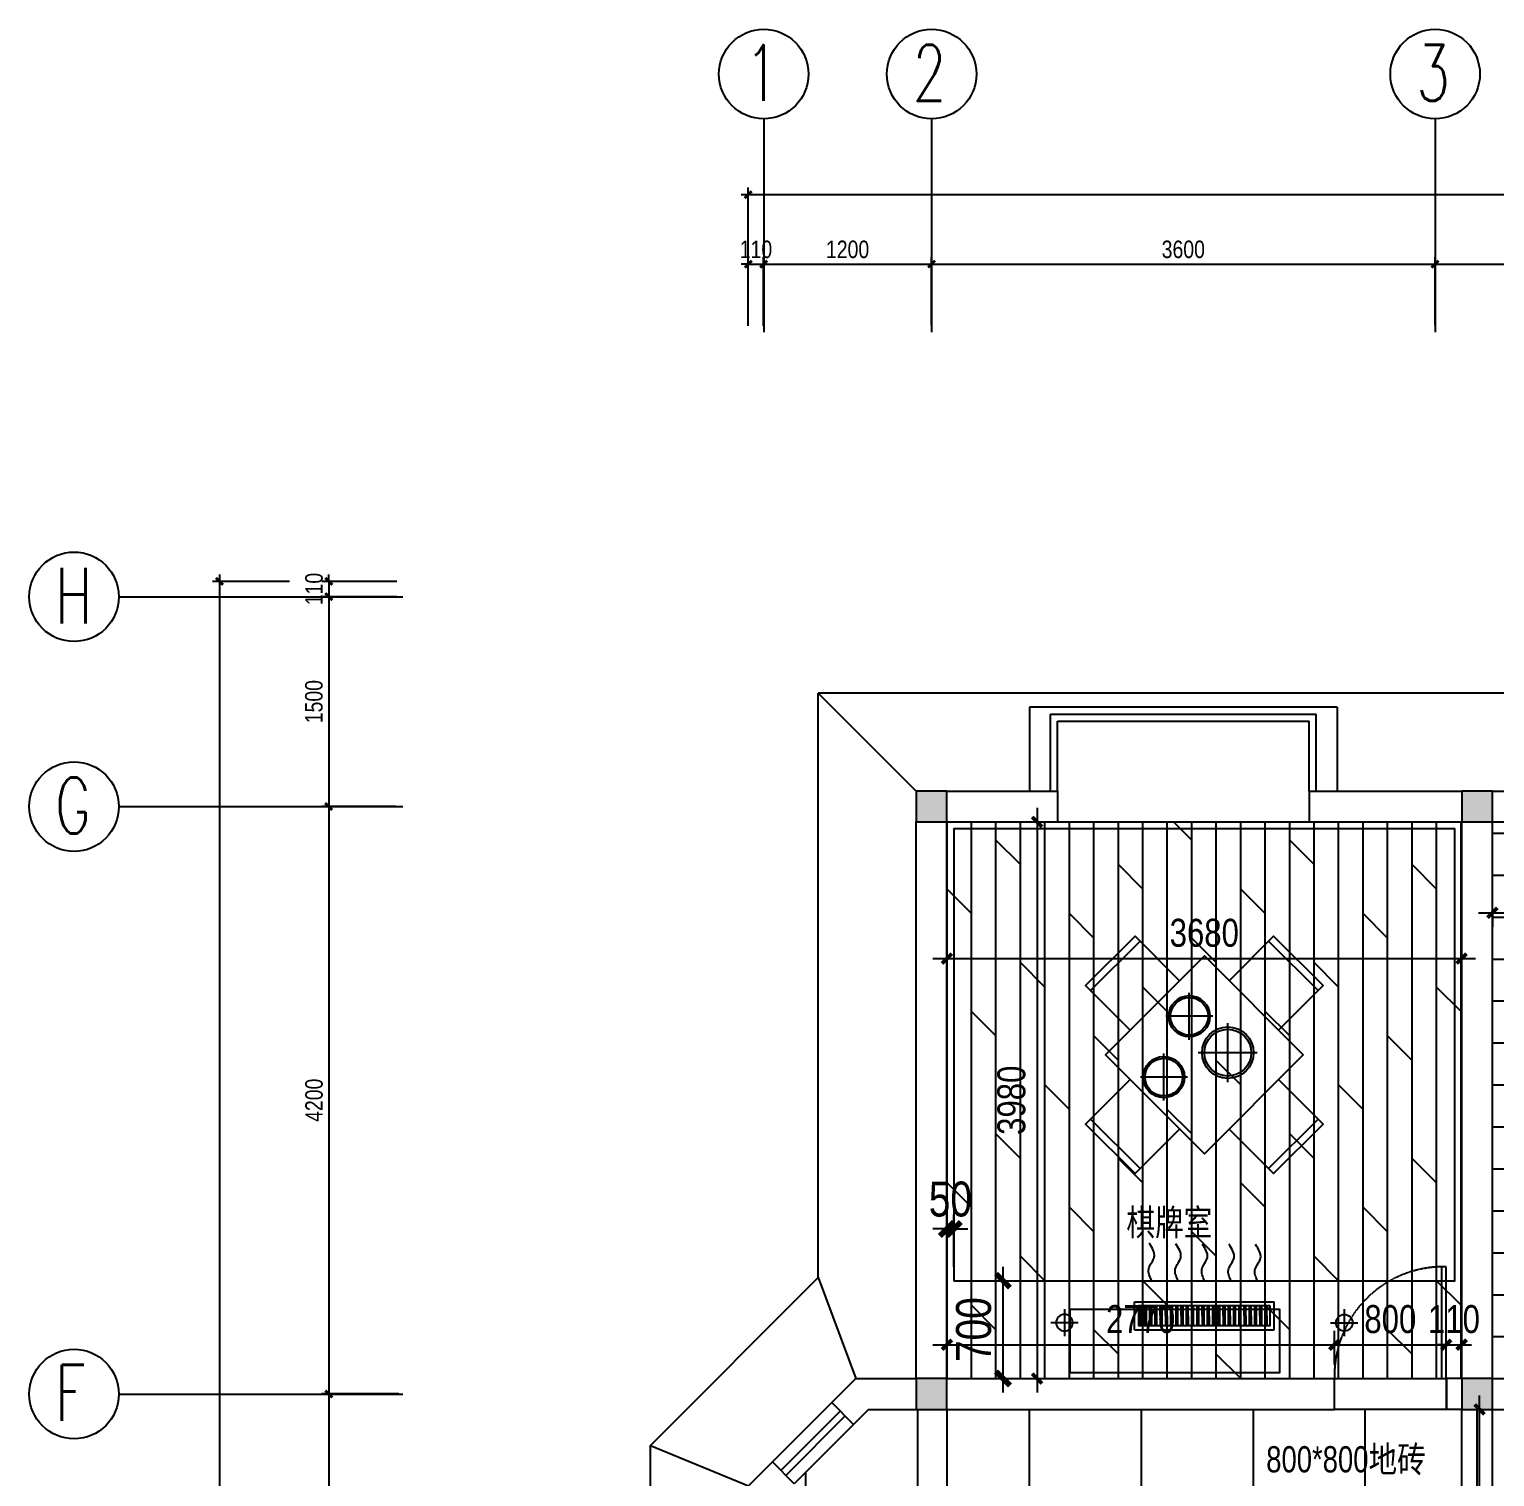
# Model space of a CAD drawing. Extents: x 160245 to 405305, y -111140 to 232735.
# Drawn here: x 160245 to 170721, y 221858 to 232206 of the extents above; entities that cross this region are included whole.
import ezdxf

# ---------------------------------------------------------------- set-up
doc = ezdxf.new("R2010")
doc.units = 0
doc.header["$LTSCALE"] = 10
doc.header["$MEASUREMENT"] = 0
doc.linetypes.add('DASH', pattern=[0.35, 0.25, -0.1])
doc.layers.get('Defpoints').update_dxf_attribs({"color": 229})
for name, color, linetype in [('C-ceiling 天花', 153, 'Continuous'), ('C-L-T 灯具尺寸', 9, 'Continuous'), ('C-Light 灯具', 107, 'Continuous'), ('Door 门', 107, 'Continuous'), ('P-Furniture 家具', 153, 'Continuous'), ('P-New Wall Size 隔墙尺寸', 8, 'Continuous'), ('P-O wall 原始墙体', 245, 'Continuous'), ('P-o 原建筑尺寸', 8, 'Continuous'), ('P-Stair 楼梯（原建筑设备）', 159, 'Continuous'), ('P-Text  平面文字', 9, 'Continuous'), ('P-window 窗', 107, 'Continuous'), ('地面布置图', 250, 'Continuous')]:
    doc.layers.add(name, color=color, linetype=linetype)
doc.styles.add('1', font='simplex.shx', dxfattribs={"width": 0.8, "height": 3})
doc.styles.add('PDC DIM', font='PMingLiU-ExtB.ttf', dxfattribs={"width": 0.85})
doc.dimstyles.new('PDC-A2', dxfattribs={"dimscale": 0, "dimtxt": 2.5, "dimasz": 1, "dimexe": 1, "dimexo": 1, "dimgap": 0.7, "dimtad": 1, "dimdec": 0, "dimtxsty": 'PDC DIM', "dimblk": 'ARCHTICK', "dimcen": 1, "dimdle": 1, "dimclrd": 8, "dimclre": 8, "dimclrt": 9, "dimadec": 0, "dimazin": 0, "dimtfac": 1, "dimtdec": 0, "dimtix": 1, "dimtmove": 2, "dimatfit": 3, "dimldrblk": 'PDC A2 T R', "dimfxl": 10, "dimfxlon": 1, "dimarcsym": 0})

# ---------------------------------------------------------------- blocks, each defined once
blk = doc.blocks.new('_ArchTick')
at = {"color": 0, "linetype": 'ByBlock', "const_width": 0.4}
blk.add_lwpolyline([(-0.5, -0.5), (0.5, 0.5)], dxfattribs=at)
blk = doc.blocks.new('*D1391')
at = {"layer": 'Defpoints', "color": 0}
for p in [(162923, 228259), (162386, 228149), (162923, 228149)]:
    blk.add_point(p, dxfattribs=at)
at = {"layer": 'P-o 原建筑尺寸', "color": 8, "lineweight": -2}
for p, q in [((162386, 228259), (162386, 228309)), ((162873, 228259), (162336, 228259)), ((162386, 228259), (162386, 228149)), ((162873, 228149), (162336, 228149)), ((162386, 228149), (162386, 228099))]:
    blk.add_line(p, q, dxfattribs=at)
at = {"layer": 'P-o 原建筑尺寸', "color": 8, "lineweight": -2, "xscale": 50, "yscale": 50, "zscale": 50}
for p, rotation in [((162386, 228259), 270), ((162386, 228149), 90)]:
    blk.add_blockref('_ArchTick', p, dxfattribs=dict(at, rotation=rotation))
at = {"layer": 'P-o 原建筑尺寸', "color": 9, "insert": (162281, 228204), "char_height": 125, "attachment_point": 5, "rotation": 90, "style": 'PDC DIM'}
blk.add_mtext('110', dxfattribs=at)
blk = doc.blocks.new('PDC A2 T R')
at = {"color": 0, "linetype": 'ByBlock'}
blk.add_line((0, 0), (-2, 0), dxfattribs=at)
for points in [[(-2.15, 0.89), (-1.49, 1.35), (-0.6, 0), (0, 0)], [(-2.15, -0.89), (-1.49, -1.35), (-0.6, 0), (0, 0)]]:
    blk.add_solid(points, dxfattribs=at)
blk = doc.blocks.new('*D1392')
at = {"layer": 'Defpoints', "color": 0}
for p in [(162923, 228149), (162386, 226649), (162916, 226649)]:
    blk.add_point(p, dxfattribs=at)
at = {"layer": 'P-o 原建筑尺寸', "color": 8, "lineweight": -2}
for p, q in [((162386, 228199), (162386, 226599)), ((162873, 228149), (162336, 228149)), ((162866, 226649), (162336, 226649))]:
    blk.add_line(p, q, dxfattribs=at)
at = {"layer": 'P-o 原建筑尺寸', "color": 8, "lineweight": -2, "xscale": 50, "yscale": 50, "zscale": 50}
for p, rotation in [((162386, 228149), 90), ((162386, 226649), 270)]:
    blk.add_blockref('_ArchTick', p, dxfattribs=dict(at, rotation=rotation))
at = {"layer": 'P-o 原建筑尺寸', "color": 9, "insert": (162280, 227399), "char_height": 125, "attachment_point": 5, "rotation": 90, "style": 'PDC DIM'}
blk.add_mtext('1500', dxfattribs=at)
blk = doc.blocks.new('*D1393')
at = {"layer": 'Defpoints', "color": 0}
for p in [(162916, 226649), (162386, 222449), (163066, 222449)]:
    blk.add_point(p, dxfattribs=at)
at = {"layer": 'P-o 原建筑尺寸', "color": 8, "lineweight": -2}
for p, q in [((162866, 226649), (162336, 226649)), ((162386, 226699), (162386, 222399)), ((162886, 222449), (162336, 222449))]:
    blk.add_line(p, q, dxfattribs=at)
at = {"layer": 'P-o 原建筑尺寸', "color": 8, "lineweight": -2, "xscale": 50, "yscale": 50, "zscale": 50}
for p, rotation in [((162386, 226649), 90), ((162386, 222449), 270)]:
    blk.add_blockref('_ArchTick', p, dxfattribs=dict(at, rotation=rotation))
at = {"layer": 'P-o 原建筑尺寸', "color": 9, "insert": (162281, 224549), "char_height": 125, "attachment_point": 5, "rotation": 90, "style": 'PDC DIM'}
blk.add_mtext('4200', dxfattribs=at)
blk = doc.blocks.new('*D1394')
at = {"layer": 'Defpoints', "color": 0}
for p in [(163066, 222449), (162386, 220049), (163066, 220049)]:
    blk.add_point(p, dxfattribs=at)
at = {"layer": 'P-o 原建筑尺寸', "color": 8, "lineweight": -2}
for p, q in [((162886, 222449), (162336, 222449)), ((162386, 222499), (162386, 219999)), ((162886, 220049), (162336, 220049))]:
    blk.add_line(p, q, dxfattribs=at)
at = {"layer": 'P-o 原建筑尺寸', "color": 8, "lineweight": -2, "xscale": 50, "yscale": 50, "zscale": 50}
for p, rotation in [((162386, 222449), 90), ((162386, 220049), 270)]:
    blk.add_blockref('_ArchTick', p, dxfattribs=dict(at, rotation=rotation))
at = {"layer": 'P-o 原建筑尺寸', "color": 9, "insert": (162281, 221249), "char_height": 125, "attachment_point": 5, "rotation": 90, "style": 'PDC DIM'}
blk.add_mtext('2400', dxfattribs=at)
blk = doc.blocks.new('*D1399')
at = {"layer": 'Defpoints', "color": 0}
for p in [(162482, 228259), (161605, 210249), (162482, 210249)]:
    blk.add_point(p, dxfattribs=at)
at = {"layer": 'P-o 原建筑尺寸', "color": 8, "lineweight": -2}
for p, q in [((161605, 228309), (161605, 210199)), ((162105, 228259), (161555, 228259)), ((162105, 210249), (161555, 210249))]:
    blk.add_line(p, q, dxfattribs=at)
at = {"layer": 'P-o 原建筑尺寸', "color": 8, "lineweight": -2, "xscale": 50, "yscale": 50, "zscale": 50}
for p, rotation in [((161605, 228259), 90), ((161605, 210249), 270)]:
    blk.add_blockref('_ArchTick', p, dxfattribs=dict(at, rotation=rotation))
at = {"layer": 'P-o 原建筑尺寸', "color": 9, "insert": (161500, 219254), "char_height": 125, "attachment_point": 5, "rotation": 90, "style": 'PDC DIM'}
blk.add_mtext('18010', dxfattribs=at)
blk = doc.blocks.new('*D1400')
at = {"layer": 'Defpoints', "color": 0}
for p in [(165495, 230527), (165385, 230036), (165495, 230036)]:
    blk.add_point(p, dxfattribs=at)
at = {"layer": 'P-o 原建筑尺寸', "color": 8, "lineweight": -2}
for p, q in [((165385, 230527), (165335, 230527)), ((165385, 230086), (165385, 230577)), ((165385, 230527), (165495, 230527)), ((165495, 230086), (165495, 230577)), ((165495, 230527), (165545, 230527))]:
    blk.add_line(p, q, dxfattribs=at)
at = {"layer": 'P-o 原建筑尺寸', "color": 8, "lineweight": -2, "xscale": 50, "yscale": 50, "zscale": 50}
blk.add_blockref('_ArchTick', (165385, 230527), dxfattribs=at)
at = {"layer": 'P-o 原建筑尺寸', "color": 8, "lineweight": -2, "xscale": 50, "yscale": 50, "zscale": 50, "rotation": 180}
blk.add_blockref('_ArchTick', (165495, 230527), dxfattribs=at)
at = {"layer": 'P-o 原建筑尺寸', "color": 9, "insert": (165440, 230632), "char_height": 125, "attachment_point": 5, "style": 'PDC DIM'}
blk.add_mtext('110', dxfattribs=at)
blk = doc.blocks.new('*D1401')
at = {"layer": 'Defpoints', "color": 0}
for p in [(166695, 230527), (165495, 230036), (166695, 230041)]:
    blk.add_point(p, dxfattribs=at)
at = {"layer": 'P-o 原建筑尺寸', "color": 8, "lineweight": -2}
for p, q in [((165445, 230527), (166745, 230527)), ((165495, 230086), (165495, 230577)), ((166695, 230091), (166695, 230577))]:
    blk.add_line(p, q, dxfattribs=at)
at = {"layer": 'P-o 原建筑尺寸', "color": 8, "lineweight": -2, "xscale": 50, "yscale": 50, "zscale": 50, "rotation": 180}
blk.add_blockref('_ArchTick', (165495, 230527), dxfattribs=at)
at = {"layer": 'P-o 原建筑尺寸', "color": 8, "lineweight": -2, "xscale": 50, "yscale": 50, "zscale": 50}
blk.add_blockref('_ArchTick', (166695, 230527), dxfattribs=at)
at = {"layer": 'P-o 原建筑尺寸', "color": 9, "insert": (166095, 230632), "char_height": 125, "attachment_point": 5, "style": 'PDC DIM'}
blk.add_mtext('1200', dxfattribs=at)
blk = doc.blocks.new('*D1402')
at = {"layer": 'Defpoints', "color": 0}
for p in [(170295, 230527), (166695, 230041), (170295, 230041)]:
    blk.add_point(p, dxfattribs=at)
at = {"layer": 'P-o 原建筑尺寸', "color": 8, "lineweight": -2}
for p, q in [((166645, 230527), (170345, 230527)), ((166695, 230091), (166695, 230577)), ((170295, 230091), (170295, 230577))]:
    blk.add_line(p, q, dxfattribs=at)
at = {"layer": 'P-o 原建筑尺寸', "color": 8, "lineweight": -2, "xscale": 50, "yscale": 50, "zscale": 50, "rotation": 180}
blk.add_blockref('_ArchTick', (166695, 230527), dxfattribs=at)
at = {"layer": 'P-o 原建筑尺寸', "color": 8, "lineweight": -2, "xscale": 50, "yscale": 50, "zscale": 50}
blk.add_blockref('_ArchTick', (170295, 230527), dxfattribs=at)
at = {"layer": 'P-o 原建筑尺寸', "color": 9, "insert": (168495, 230632), "char_height": 125, "attachment_point": 5, "style": 'PDC DIM'}
blk.add_mtext('3600', dxfattribs=at)
blk = doc.blocks.new('*D1403')
at = {"layer": 'Defpoints', "color": 0}
for p in [(173295, 230527), (170295, 230041), (173295, 230041)]:
    blk.add_point(p, dxfattribs=at)
at = {"layer": 'P-o 原建筑尺寸', "color": 8, "lineweight": -2}
for p, q in [((170245, 230527), (173345, 230527)), ((170295, 230091), (170295, 230577)), ((173295, 230091), (173295, 230577))]:
    blk.add_line(p, q, dxfattribs=at)
at = {"layer": 'P-o 原建筑尺寸', "color": 8, "lineweight": -2, "xscale": 50, "yscale": 50, "zscale": 50, "rotation": 180}
blk.add_blockref('_ArchTick', (170295, 230527), dxfattribs=at)
at = {"layer": 'P-o 原建筑尺寸', "color": 8, "lineweight": -2, "xscale": 50, "yscale": 50, "zscale": 50}
blk.add_blockref('_ArchTick', (173295, 230527), dxfattribs=at)
at = {"layer": 'P-o 原建筑尺寸', "color": 9, "insert": (171795, 230632), "char_height": 125, "attachment_point": 5, "style": 'PDC DIM'}
blk.add_mtext('3000', dxfattribs=at)
blk = doc.blocks.new('*D1407')
at = {"layer": 'Defpoints', "color": 0}
for p in [(179105, 231024), (165385, 230245), (179105, 230245)]:
    blk.add_point(p, dxfattribs=at)
at = {"layer": 'P-o 原建筑尺寸', "color": 8, "lineweight": -2}
for p, q in [((165335, 231024), (179155, 231024)), ((165385, 230524), (165385, 231074)), ((179105, 230524), (179105, 231074))]:
    blk.add_line(p, q, dxfattribs=at)
at = {"layer": 'P-o 原建筑尺寸', "color": 8, "lineweight": -2, "xscale": 50, "yscale": 50, "zscale": 50, "rotation": 180}
blk.add_blockref('_ArchTick', (165385, 231024), dxfattribs=at)
at = {"layer": 'P-o 原建筑尺寸', "color": 8, "lineweight": -2, "xscale": 50, "yscale": 50, "zscale": 50}
blk.add_blockref('_ArchTick', (179105, 231024), dxfattribs=at)
at = {"layer": 'P-o 原建筑尺寸', "color": 9, "insert": (172245, 231128), "char_height": 125, "attachment_point": 5, "style": 'PDC DIM'}
blk.add_mtext('13720', dxfattribs=at)
blk = doc.blocks.new('fffg')
blk.add_lwpolyline([(143, 670), (109, 670), (109, -130), (143, -130)], close=True)
at = {"color": 8, "linetype": 'DASH'}
blk.add_arc((123, -110), 780, 88.5421, 181.4579, dxfattribs=at)
blk = doc.blocks.new('*D1415')
at = {"layer": 'Defpoints', "color": 0, "ltscale": 0.5}
for p in [(166805, 225580), (170485, 225580), (170485, 225562)]:
    blk.add_point(p, dxfattribs=at)
at = {"layer": 'P-New Wall Size 隔墙尺寸', "color": 8, "lineweight": -2, "ltscale": 0.5}
for p, q in [((166705, 225562), (170585, 225562)), ((166805, 225562), (166805, 225462)), ((170485, 225562), (170485, 225462))]:
    blk.add_line(p, q, dxfattribs=at)
at = {"layer": 'P-New Wall Size 隔墙尺寸', "color": 8, "lineweight": -2, "ltscale": 0.5, "xscale": 70.0000005268302, "yscale": 70.0000005268302, "zscale": 70.0000005268302, "rotation": 180}
blk.add_blockref('_ArchTick', (166805, 225562), dxfattribs=at)
at = {"layer": 'P-New Wall Size 隔墙尺寸', "color": 8, "lineweight": -2, "ltscale": 0.5, "xscale": 70.0000005268302, "yscale": 70.0000005268302, "zscale": 70.0000005268302}
blk.add_blockref('_ArchTick', (170485, 225562), dxfattribs=at)
at = {"layer": 'P-New Wall Size 隔墙尺寸', "color": 9, "ltscale": 0.5, "insert": (168645, 225745), "char_height": 200, "attachment_point": 5, "style": 'PDC DIM'}
blk.add_mtext('3680', dxfattribs=at)
blk = doc.blocks.new('*D1416')
at = {"layer": 'Defpoints', "color": 0, "ltscale": 0.5}
for p in [(167200, 226539), (167200, 222559), (167450, 222559)]:
    blk.add_point(p, dxfattribs=at)
at = {"layer": 'P-New Wall Size 隔墙尺寸', "color": 8, "lineweight": -2, "ltscale": 0.5}
for p, q in [((167450, 226639), (167450, 222459)), ((167300, 226539), (167550, 226539)), ((167300, 222559), (167550, 222559))]:
    blk.add_line(p, q, dxfattribs=at)
at = {"layer": 'P-New Wall Size 隔墙尺寸', "color": 8, "lineweight": -2, "ltscale": 0.5, "xscale": 70.0000005268302, "yscale": 70.0000005268302, "zscale": 70.0000005268302}
for p, rotation in [((167450, 226539), 90), ((167450, 222559), 270)]:
    blk.add_blockref('_ArchTick', p, dxfattribs=dict(at, rotation=rotation))
at = {"layer": 'P-New Wall Size 隔墙尺寸', "color": 9, "ltscale": 0.5, "insert": (167267, 224549), "char_height": 200, "attachment_point": 5, "rotation": 90, "style": 'PDC DIM'}
blk.add_mtext('3980', dxfattribs=at)
blk = doc.blocks.new('*D1417')
at = {"layer": 'Defpoints', "color": 0, "ltscale": 0.5}
for p in [(169575, 222801), (166805, 222559), (169575, 222559)]:
    blk.add_point(p, dxfattribs=at)
at = {"layer": 'P-New Wall Size 隔墙尺寸', "color": 8, "lineweight": -2, "ltscale": 0.5}
for p, q in [((166805, 222659), (166805, 222901)), ((169575, 222659), (169575, 222901)), ((166705, 222801), (169675, 222801))]:
    blk.add_line(p, q, dxfattribs=at)
at = {"layer": 'P-New Wall Size 隔墙尺寸', "color": 8, "lineweight": -2, "ltscale": 0.5, "xscale": 70.0000005268302, "yscale": 70.0000005268302, "zscale": 70.0000005268302, "rotation": 180}
blk.add_blockref('_ArchTick', (166805, 222801), dxfattribs=at)
at = {"layer": 'P-New Wall Size 隔墙尺寸', "color": 8, "lineweight": -2, "ltscale": 0.5, "xscale": 70.0000005268302, "yscale": 70.0000005268302, "zscale": 70.0000005268302}
blk.add_blockref('_ArchTick', (169575, 222801), dxfattribs=at)
at = {"layer": 'P-New Wall Size 隔墙尺寸', "color": 9, "ltscale": 0.5, "insert": (168190, 222983), "char_height": 200, "attachment_point": 5, "style": 'PDC DIM'}
blk.add_mtext('2770', dxfattribs=at)
blk = doc.blocks.new('*D1418')
at = {"layer": 'Defpoints', "color": 0, "ltscale": 0.5}
for p in [(170375, 222801), (169575, 222559), (170375, 222559)]:
    blk.add_point(p, dxfattribs=at)
at = {"layer": 'P-New Wall Size 隔墙尺寸', "color": 8, "lineweight": -2, "ltscale": 0.5}
for p, q in [((169575, 222659), (169575, 222901)), ((170375, 222659), (170375, 222901)), ((169475, 222801), (170475, 222801))]:
    blk.add_line(p, q, dxfattribs=at)
at = {"layer": 'P-New Wall Size 隔墙尺寸', "color": 8, "lineweight": -2, "ltscale": 0.5, "xscale": 70.0000005268302, "yscale": 70.0000005268302, "zscale": 70.0000005268302, "rotation": 180}
blk.add_blockref('_ArchTick', (169575, 222801), dxfattribs=at)
at = {"layer": 'P-New Wall Size 隔墙尺寸', "color": 8, "lineweight": -2, "ltscale": 0.5, "xscale": 70.0000005268302, "yscale": 70.0000005268302, "zscale": 70.0000005268302}
blk.add_blockref('_ArchTick', (170375, 222801), dxfattribs=at)
at = {"layer": 'P-New Wall Size 隔墙尺寸', "color": 9, "ltscale": 0.5, "insert": (169975, 222983), "char_height": 200, "attachment_point": 5, "style": 'PDC DIM'}
blk.add_mtext('800', dxfattribs=at)
blk = doc.blocks.new('*D1419')
at = {"layer": 'Defpoints', "color": 0, "ltscale": 0.5}
for p in [(170485, 222801), (170375, 222559), (170485, 222559)]:
    blk.add_point(p, dxfattribs=at)
at = {"layer": 'P-New Wall Size 隔墙尺寸', "color": 8, "lineweight": -2, "ltscale": 0.5}
for p, q in [((170375, 222659), (170375, 222901)), ((170485, 222659), (170485, 222901)), ((170375, 222801), (170305, 222801)), ((170375, 222801), (170485, 222801)), ((170485, 222801), (170555, 222801))]:
    blk.add_line(p, q, dxfattribs=at)
at = {"layer": 'P-New Wall Size 隔墙尺寸', "color": 8, "lineweight": -2, "ltscale": 0.5, "xscale": 70.0000005268302, "yscale": 70.0000005268302, "zscale": 70.0000005268302}
blk.add_blockref('_ArchTick', (170375, 222801), dxfattribs=at)
at = {"layer": 'P-New Wall Size 隔墙尺寸', "color": 8, "lineweight": -2, "ltscale": 0.5, "xscale": 70.0000005268302, "yscale": 70.0000005268302, "zscale": 70.0000005268302, "rotation": 180}
blk.add_blockref('_ArchTick', (170485, 222801), dxfattribs=at)
at = {"layer": 'P-New Wall Size 隔墙尺寸', "color": 9, "ltscale": 0.5, "insert": (170430, 222983), "char_height": 200, "attachment_point": 5, "style": 'PDC DIM'}
blk.add_mtext('110', dxfattribs=at)
blk = doc.blocks.new('*D1420')
at = {"layer": 'Defpoints', "color": 0, "ltscale": 0.5}
for p in [(170705, 225924), (173185, 225924), (173185, 225890)]:
    blk.add_point(p, dxfattribs=at)
at = {"layer": 'P-New Wall Size 隔墙尺寸', "color": 8, "lineweight": -2, "ltscale": 0.5}
for p, q in [((170605, 225890), (173285, 225890)), ((170705, 225890), (170705, 225790)), ((173185, 225890), (173185, 225790))]:
    blk.add_line(p, q, dxfattribs=at)
at = {"layer": 'P-New Wall Size 隔墙尺寸', "color": 8, "lineweight": -2, "ltscale": 0.5, "xscale": 70.0000005268302, "yscale": 70.0000005268302, "zscale": 70.0000005268302, "rotation": 180}
blk.add_blockref('_ArchTick', (170705, 225890), dxfattribs=at)
at = {"layer": 'P-New Wall Size 隔墙尺寸', "color": 8, "lineweight": -2, "ltscale": 0.5, "xscale": 70.0000005268302, "yscale": 70.0000005268302, "zscale": 70.0000005268302}
blk.add_blockref('_ArchTick', (173185, 225890), dxfattribs=at)
at = {"layer": 'P-New Wall Size 隔墙尺寸', "color": 9, "ltscale": 0.5, "insert": (171945, 226071), "char_height": 200, "attachment_point": 5, "style": 'PDC DIM'}
blk.add_mtext('2480', dxfattribs=at)
blk = doc.blocks.new('*D1465')
at = {"layer": 'Defpoints', "color": 0, "ltscale": 0.5}
for p in [(170595, 222339), (170613, 222339), (170595, 220159)]:
    blk.add_point(p, dxfattribs=at)
at = {"layer": 'P-New Wall Size 隔墙尺寸', "color": 8, "lineweight": -2, "ltscale": 0.5}
for p, q in [((170613, 220059), (170613, 222439)), ((170613, 222339), (170713, 222339)), ((170613, 220159), (170713, 220159))]:
    blk.add_line(p, q, dxfattribs=at)
at = {"layer": 'P-New Wall Size 隔墙尺寸', "color": 8, "lineweight": -2, "ltscale": 0.5, "xscale": 70.0000005268302, "yscale": 70.0000005268302, "zscale": 70.0000005268302}
for p, rotation in [((170613, 222339), 90), ((170613, 220159), 270)]:
    blk.add_blockref('_ArchTick', p, dxfattribs=dict(at, rotation=rotation))
at = {"layer": 'P-New Wall Size 隔墙尺寸', "color": 9, "ltscale": 0.5, "insert": (170432, 221249), "char_height": 200, "attachment_point": 5, "rotation": 90, "style": 'PDC DIM'}
blk.add_mtext('2180', dxfattribs=at)
blk = doc.blocks.new('dfdddf')
at = {"layer": 'C-ceiling 天花'}
h = blk.add_hatch(dxfattribs=at)
h.set_pattern_fill('ANSI32', color=250, scale=100, angle=-135.3246, style=0)
h.set_pattern_definition([(90.3246, (743.784, -342.71), (37.4994, 0.2125), []), (90.3246, (731.213, -330.28), (37.4994, 0.2125), [])])
h.paths.add_polyline_path([(743, -203), (-197, -203), (-197, -343), (743, -343)])
at = {"layer": 'C-ceiling 天花', "color": 250}
for p, q in [((-227, -173), (773, -173)), ((-227, -373), (-227, -173)), ((773, -373), (773, -173)), ((-227, -373), (773, -373))]:
    blk.add_line(p, q, dxfattribs=at)
blk.add_lwpolyline([(743, -203), (-197, -203), (-197, -343), (743, -343)], close=True, dxfattribs=at)
blk.add_spline([(-102, -25), (-125, 63), (-85, 147), (-121, 245)], degree=3, dxfattribs=at)
for points, knots in [([(86, -23), (72, 6), (45, 64), (130, 147), (90, 209), (69, 242)], [4.552038, 4.552038, 4.552038, 4.552038, 90.871253, 184.177288, 287.968865, 287.968865, 287.968865, 287.968865]), ([(275, -23), (262, 5), (236, 63), (320, 145), (280, 207), (259, 240)], [6.828459, 6.828459, 6.828459, 6.828459, 90.871253, 184.177288, 287.968865, 287.968865, 287.968865, 287.968865]), ([(464, -23), (451, 4), (427, 61), (511, 142), (470, 205), (449, 238)], [9.105363, 9.105363, 9.105363, 9.105363, 90.871253, 184.177288, 287.968865, 287.968865, 287.968865, 287.968865]), ([(653, -23), (640, 4), (617, 60), (700, 141), (660, 204), (639, 237)], [10.284634, 10.284634, 10.284634, 10.284634, 90.871253, 184.177288, 287.968865, 287.968865, 287.968865, 287.968865])]:
    blk.add_open_spline(points, degree=3, knots=knots, dxfattribs=at)
blk = doc.blocks.new('LIGHT-6')
for p, q in [((-123, 123), (-123, 509)), ((70, 316), (-316, 316)), ((192, -224), (192, 259)), ((-332, -375), (-332, 10)), ((433, 18), (-50, 18)), ((-139, -182), (-524, -182))]:
    blk.add_line(p, q)
for centre, radius in [((-123, 316), 169), ((-123, 316), 154), ((192, 18), 211), ((192, 18), 192), ((-332, -182), 169), ((-332, -182), 154)]:
    blk.add_circle(centre, radius)
blk = doc.blocks.new('A$C1B4525BF')
for p, q in [((1.22, 0), (1.22, 2.44)), ((2.44, 1.22), (0, 1.22))]:
    blk.add_line(p, q)
blk.add_circle((1.22, 1.22), 0.744)
blk = doc.blocks.new('*D1493')
at = {"layer": 'C-L-T 灯具尺寸', "color": 8, "lineweight": -2}
for p, q in [((167206, 223359), (167206, 222459)), ((166955, 223259), (167306, 223259)), ((166955, 222559), (167306, 222559))]:
    blk.add_line(p, q, dxfattribs=at)
at = {"layer": 'Defpoints', "color": 0}
for p in [(166855, 223259), (166855, 222559), (167206, 222559)]:
    blk.add_point(p, dxfattribs=at)
at = {"layer": 'C-L-T 灯具尺寸', "color": 8, "lineweight": -2, "xscale": 99.99999927143045, "yscale": 99.99999927143045, "zscale": 99.99999927143045}
for p, rotation in [((167206, 223259), 90), ((167206, 222559), 270)]:
    blk.add_blockref('_ArchTick', p, dxfattribs=dict(at, rotation=rotation))
at = {"layer": 'C-L-T 灯具尺寸', "color": 9, "insert": (166997, 222909), "char_height": 250, "attachment_point": 5, "rotation": 90, "style": 'PDC DIM'}
blk.add_mtext('700', dxfattribs=at)
blk = doc.blocks.new('*D1494')
at = {"layer": 'C-L-T 灯具尺寸', "color": 8, "lineweight": -2}
for p, q in [((166805, 223359), (166805, 223729)), ((166855, 223359), (166855, 223729)), ((166805, 223629), (166705, 223629)), ((166855, 223629), (166805, 223629)), ((166855, 223629), (166955, 223629))]:
    blk.add_line(p, q, dxfattribs=at)
at = {"layer": 'Defpoints', "color": 0}
for p in [(166805, 223629), (166805, 223259), (166855, 223259)]:
    blk.add_point(p, dxfattribs=at)
at = {"layer": 'C-L-T 灯具尺寸', "color": 8, "lineweight": -2, "xscale": 99.99999927143045, "yscale": 99.99999927143045, "zscale": 99.99999927143045}
blk.add_blockref('_ArchTick', (166805, 223629), dxfattribs=at)
at = {"layer": 'C-L-T 灯具尺寸', "color": 8, "lineweight": -2, "xscale": 99.99999927143045, "yscale": 99.99999927143045, "zscale": 99.99999927143045, "rotation": 180}
blk.add_blockref('_ArchTick', (166855, 223629), dxfattribs=at)
at = {"layer": 'C-L-T 灯具尺寸', "color": 9, "insert": (166830, 223841), "char_height": 250, "attachment_point": 5, "style": 'PDC DIM'}
blk.add_mtext('50', dxfattribs=at)

msp = doc.modelspace()

# ---------------------------------------------------------------- hatches: boundary and pattern name
at = {"layer": '地面布置图'}
h = msp.add_hatch(dxfattribs=at)
h.set_pattern_fill('DOLMIT', color=256, scale=700, angle=90, style=0, double=1)
h.set_pattern_definition([(90, (166805.49, 222558.52), (-175, 1e-14), []), (135, (166805.5, 222558.5), (-350, -350), [247.49, -494.975])])
h.paths.add_polyline_path([(167595.5, 226538.5), (166805.5, 226538.5), (166805.5, 222558.5), (169575.5, 222558.5), (170375.5, 222558.5), (170485.5, 222558.5), (170485.5, 226538.5), (169395.5, 226538.5)])
h.paths.add_polyline_path([(168024, 223471.7), (168822.8, 223471.7), (168822.8, 223858.9), (168024, 223858.9)], flags=24)
h = msp.add_hatch(dxfattribs=at)
h.set_pattern_fill('_USER', color=256, scale=300, style=0, pattern_type=0)
h.set_pattern_definition([(0, (170705.5, 222558.52), (0, 300), [])])
h.paths.add_polyline_path([(170705.5, 222558.5), (173185.5, 222558.5), (173185.5, 222658.5), (173185.5, 223458.5), (173185.5, 226538.5), (172545.5, 226538.5), (171045.5, 226538.5), (170705.5, 226538.5)])
h.paths.add_polyline_path([(171331.5, 224364.3), (173085.8, 224364.3), (173085.8, 224745.7), (171331.5, 224745.7)], flags=24)
h.paths.add_polyline_path([(171654.7, 224811.6), (172230.8, 224811.6), (172230.8, 225200.3), (171654.7, 225200.3)], flags=24)
h = msp.add_hatch(dxfattribs=at)
h.set_pattern_fill('_USER', color=256, scale=600, angle=90, style=0, pattern_type=0)
h.set_pattern_definition([(90, (170705.5, 222558.5), (-600, 4e-14), [])])
h.paths.add_polyline_path([(171045.5, 226538.5), (170705.5, 226538.5), (170705.5, 222558.5), (173185.5, 222558.5), (173185.5, 222658.5), (173185.5, 223458.5), (173185.5, 226538.5), (172545.5, 226538.5)])
h.paths.add_polyline_path([(171331.5, 224364.3), (173085.8, 224364.3), (173085.8, 224745.7), (171331.5, 224745.7)], flags=24)
h.paths.add_polyline_path([(171654.7, 224811.6), (172230.8, 224811.6), (172230.8, 225200.3), (171654.7, 225200.3)], flags=24)
h = msp.add_hatch(dxfattribs=at)
h.set_pattern_fill('_USER', color=256, scale=800, style=0, double=1, pattern_type=0)
h.set_pattern_definition([(0, (172995.5, 218548.5), (0, 800), []), (90, (172995.5, 218548.5), (-800, 5e-14), [])])
h.paths.add_polyline_path([(171735.5, 217708.5), (171385.5, 217708.5), (171385.5, 218058.5), (171735.5, 218058.5)], flags=16)
h.paths.add_polyline_path([(174255.5, 217708.5), (174255.5, 218058.5), (174605.5, 218058.5), (174605.5, 217708.5)], flags=16)
h.paths.add_polyline_path([(171345.5, 218548.5), (171345.5, 221848.5), (174645.5, 221848.5), (174645.5, 218548.5)], flags=16)
h.paths.add_polyline_path([(171445.5, 218648.5), (171445.5, 221748.5), (174545.5, 221748.5), (174545.5, 218648.5)], flags=0)
h.paths.add_polyline_path([(171495.5, 218698.5), (171495.5, 221698.5), (174495.5, 221698.5), (174495.5, 218698.5)], flags=0)
h.paths.add_polyline_path([(175429.5, 214582.8), (176063.2, 214582.8), (176063.2, 214970.3), (175429.5, 214970.3)], flags=16)
h.paths.add_polyline_path([(170705.5, 220158.5), (170705.5, 212358.5), (171645.5, 212358.5), (171645.5, 212358.5), (173445.5, 212358.5), (174255.5, 212358.5), (174255.5, 212488.5), (174605.5, 212488.5), (174605.5, 212358.5), (177279.9, 212358.5), (177658.4, 212737), (178507, 213585.6), (178885.5, 213964.1), (178885.5, 216233), (177279.9, 217838.5), (175285.5, 217838.5), (175285.5, 222338.5), (166585.5, 222338.5), (166244.1, 222338.5), (165605.5, 221700), (165605.5, 220797.1), (166244.1, 220158.5), (167788.1, 220158.5), (167978.1, 220585), (167940.1, 220684), (168077.1, 220623), (168039.1, 220722), (168251.3, 221198.5), (169605.5, 221198.5), (169605.5, 220158.5)])
h.paths.add_polyline_path([(170139.5, 219938.5), (170485.5, 219938.5), (169205.5, 219938.5), (169508.7, 219938.5)], flags=17)

# ---------------------------------------------------------------- linework, layer by layer
at = {"layer": 'C-ceiling 天花'}
for p, q in [((166805.5, 222338.5), (166805.5, 220158.5)), ((170485.5, 220158.5), (170485.5, 222338.5)), ((170705.5, 220158.5), (170705.5, 222338.5))]:
    msp.add_line(p, q, dxfattribs=at)
for points in [[(166855.5, 223258.5), (170435.5, 223258.5), (170435.5, 226488.5), (166855.5, 226488.5)], [(169575.5, 222558.5), (170375.5, 222558.5), (170375.5, 222338.5), (169575.5, 222338.5)]]:
    msp.add_lwpolyline(points, close=True, dxfattribs=at)
at = {"layer": 'P-Furniture 家具', "linetype": 'ByBlock'}
for p, q in [((167832.3, 225333.1), (168185.9, 225686.7)), ((169105.1, 225686.7), (169458.7, 225333.1)), ((167832.3, 224413.9), (168185.9, 224060.3)), ((169105.1, 224060.3), (169458.7, 224413.9))]:
    msp.add_line(p, q, dxfattribs=at)
for points in [[(168115.2, 225050.3), (167797, 225368.5), (168150.5, 225722), (168468.7, 225403.8)], [(168822.3, 225403.8), (169140.5, 225722), (169494, 225368.5), (169175.8, 225050.3)], [(168115.2, 224696.7), (167797, 224378.5), (168150.5, 224025), (168468.7, 224343.2)], [(168822.3, 224343.2), (169140.5, 224025), (169494, 224378.5), (169175.8, 224696.7)]]:
    msp.add_lwpolyline(points, dxfattribs=at)
at = {"layer": 'P-Furniture 家具'}
for points in [[(168645.5, 225580.6), (167938.4, 224873.5), (168645.5, 224166.4), (169352.6, 224873.5)], [(167684.5, 222602.6), (169184.5, 222602.6), (169184.5, 223052.6), (167684.5, 223052.6)]]:
    msp.add_lwpolyline(points, close=True, dxfattribs=at)
at = {"layer": 'P-O wall 原始墙体'}
for p, q in [((166585.5, 226758.5), (166585.5, 226538.5)), ((166805.5, 226758.5), (166585.5, 226758.5)), ((166585.5, 226758.5), (166585.5, 226538.5)), ((166805.5, 226758.5), (167595.5, 226758.5)), ((166805.5, 226538.5), (166805.5, 226758.5)), ((167595.5, 226758.5), (167595.5, 226538.5)), ((169395.5, 226758.5), (170485.5, 226758.5)), ((169395.5, 226758.5), (169395.5, 226538.5)), ((170485.5, 226758.5), (170485.5, 226538.5)), ((170705.5, 226758.5), (170485.5, 226758.5)), ((170485.5, 226758.5), (170485.5, 226538.5)), ((170705.5, 226758.5), (171045.5, 226758.5)), ((170705.5, 226538.5), (170705.5, 226758.5)), ((166585.5, 222558.5), (166585.5, 226538.5)), ((166585.5, 226538.5), (166805.5, 226538.5)), ((166805.5, 222558.5), (166805.5, 226538.5)), ((166805.5, 226538.5), (167595.5, 226538.5)), ((169395.5, 226538.5), (170485.5, 226538.5)), ((170485.5, 222558.5), (170485.5, 226538.5)), ((170485.5, 226538.5), (170705.5, 226538.5)), ((170705.5, 222558.5), (170705.5, 226538.5)), ((170705.5, 226538.5), (171045.5, 226538.5)), ((166152.9, 222558.5), (165981.3, 222386.9)), ((166152.9, 222558.5), (166585.5, 222558.5)), ((166585.5, 222558.5), (166585.5, 222338.5)), ((166805.5, 222558.5), (166585.5, 222558.5)), ((166585.5, 222558.5), (166585.5, 222338.5)), ((166805.5, 222558.5), (169575.5, 222558.5)), ((166805.5, 222338.5), (166805.5, 222558.5)), ((169575.5, 222338.5), (169575.5, 222558.5)), ((170485.5, 222558.5), (170375.5, 222558.5)), ((170375.5, 222338.5), (170375.5, 222558.5)), ((170485.5, 222558.5), (170485.5, 222338.5)), ((170705.5, 222558.5), (170485.5, 222558.5)), ((170485.5, 222558.5), (170485.5, 222338.5)), ((170705.5, 222558.5), (173185.5, 222558.5)), ((170705.5, 222338.5), (170705.5, 222558.5)), ((166136.9, 222231.4), (165981.3, 222386.9)), ((166244.1, 222338.5), (166136.9, 222231.4)), ((166244.1, 222338.5), (166585.5, 222338.5)), ((166585.5, 222338.5), (166805.5, 222338.5)), ((166805.5, 222338.5), (169575.5, 222338.5)), ((170485.5, 222338.5), (170375.5, 222338.5)), ((170485.5, 222338.5), (170705.5, 222338.5)), ((170705.5, 222338.5), (173695.5, 222338.5)), ((165557.1, 221962.7), (165385.5, 221791.1)), ((165712.6, 221807.1), (165557.1, 221962.7))]:
    msp.add_line(p, q, dxfattribs=at)
for points in [[(166585.5, 226758.5), (166805.5, 226758.5), (166585.5, 226538.5), (166805.5, 226538.5)], [(170485.5, 226758.5), (170705.5, 226758.5), (170485.5, 226538.5), (170705.5, 226538.5)], [(166585.5, 222558.5), (166805.5, 222558.5), (166585.5, 222338.5), (166805.5, 222338.5)], [(170485.5, 222558.5), (170705.5, 222558.5), (170485.5, 222338.5), (170705.5, 222338.5)]]:
    msp.add_solid(points, dxfattribs=at)
at = {"layer": 'P-o 原建筑尺寸'}
for p, q in [((165495.5, 231566), (165495.5, 230040.6)), ((166695.5, 231566), (166695.5, 230040.6)), ((170295.5, 231566), (170295.5, 230040.6)), ((160885, 228148.5), (162916.4, 228148.5)), ((160885, 226648.5), (162916.4, 226648.5)), ((160885, 222448.5), (162916.4, 222448.5))]:
    msp.add_line(p, q, dxfattribs=at)
for centre in [(165495.5, 231886), (166695.5, 231886), (170295.5, 231886), (160565, 228148.5), (160565, 226648.5), (160565, 222448.5)]:
    msp.add_circle(centre, 320, dxfattribs=at)
at = {"layer": 'P-Stair 楼梯（原建筑设备）'}
for p, q in [((165885.5, 223281), (165885.5, 227458.5)), ((173185.5, 227458.5), (165885.5, 227458.5)), ((166585.5, 226758.5), (165885.5, 227458.5)), ((164685.5, 222081), (165885.5, 223281)), ((165885.5, 223281), (166152.9, 222558.5)), ((164685.5, 220416), (164685.5, 222081)), ((164685.5, 222081), (165385.5, 221791.1))]:
    msp.add_line(p, q, dxfattribs=at)
at = {"layer": 'P-window 窗'}
for p, q in [((169595.5, 227358.5), (167395.5, 227358.5)), ((167395.5, 227358.5), (167395.5, 226758.5)), ((169595.5, 227358.5), (169595.5, 226758.5)), ((167545.5, 227308.5), (169445.5, 227308.5)), ((167545.5, 226758.5), (167545.5, 227308.5)), ((167595.5, 227258.5), (169395.5, 227258.5)), ((167595.5, 226758.5), (167595.5, 227258.5)), ((169395.5, 226758.5), (169395.5, 227258.5)), ((169445.5, 226758.5), (169445.5, 227308.5)), ((167595.5, 226538.5), (169395.5, 226538.5)), ((165981.3, 222386.9), (165557.1, 221962.7)), ((166041.4, 222326.8), (165617.2, 221902.6)), ((166076.8, 222291.5), (165652.5, 221867.2)), ((166136.9, 222231.4), (165712.6, 221807.1))]:
    msp.add_line(p, q, dxfattribs=at)
at = {"layer": '地面布置图'}
msp.add_lwpolyline([(169575.5, 222558.5), (170375.5, 222558.5), (170375.5, 222338.5), (169575.5, 222338.5)], close=True, dxfattribs=at)

# ---------------------------------------------------------------- block references
at = {"layer": 'C-ceiling 天花'}
msp.add_blockref('dfdddf', (168372.5, 223281.2), dxfattribs=at)
at = {"layer": 'C-Light 灯具', "color": 4, "xscale": 0.8728899070410988, "yscale": 0.8728899070410988, "zscale": 0.8728899070410988}
msp.add_blockref('LIGHT-6', (168645.5, 224873.5), dxfattribs=at)
at = {"layer": 'C-Light 灯具', "yscale": 80.00000350745395, "zscale": 80.00000350745395, "rotation": 180}
for p, xscale in [((167547.7, 223056.3), -80.00000350745395), ((169743.3, 223056.3), 80.00000350745395)]:
    msp.add_blockref('A$C1B4525BF', p, dxfattribs=dict(at, xscale=xscale))
at = {"layer": 'Door 门'}
msp.add_blockref('fffg', (170232.4, 222688.6), dxfattribs=at)

# ---------------------------------------------------------------- texts
at = {"layer": 'P-o 原建筑尺寸', "style": '1', "width": 0.7}
for s, p in [('1', (165361.1, 231694)), ('2', (166561.1, 231694)), ('3', (170161.1, 231694)), ('H', (160430.6, 227956.5)), ('G', (160430.6, 226456.5)), ('F', (160430.6, 222256.5))]:
    msp.add_text(s, height=400, dxfattribs=at).set_placement(p)
at = {"layer": 'P-Text  平面文字', "style": 'PDC DIM', "width": 0.8}
msp.add_text('棋牌室', height=187.5, dxfattribs=at).set_placement((168088.5, 223581.8))
at = {"layer": '地面布置图', "style": 'PDC DIM', "width": 0.8}
msp.add_text('800*800地砖', height=187.5, dxfattribs=at).set_placement((169087.9, 221888.3))

# ---------------------------------------------------------------- dimensions: what is measured, and where the dimension line sits
at = {"layer": 'C-L-T 灯具尺寸'}
dim = msp.add_linear_dim(base=(166805.5, 223629.3), p1=(166855.5, 223258.5), p2=(166805.5, 223258.5), dimstyle='PDC-A2', override={"dimscale": 99.999999}, dxfattribs=at)
dim.commit()
dim.dimension.update_dxf_attribs({"geometry": '*D1494', "text_midpoint": (166830.5, 223840.8)})
dim = msp.add_linear_dim(base=(167205.8, 222558.5), p1=(166855.5, 223258.5), p2=(166855.5, 222558.5), angle=90, dimstyle='PDC-A2', override={"dimscale": 99.999999}, dxfattribs=at)
dim.commit()
dim.dimension.update_dxf_attribs({"geometry": '*D1493', "text_midpoint": (166996.7, 222908.5)})
at = {"layer": 'P-New Wall Size 隔墙尺寸', "ltscale": 0.5}
for base, p1, p2, picture, middle in [((167449.9, 222558.5), (167200.5, 226538.5), (167200.5, 222558.5), '*D1416', (167267.2, 224548.5)), ((170612.9, 222338.5), (170595.5, 220158.5), (170595.5, 222338.5), '*D1465', (170431.5, 221248.5))]:
    dim = msp.add_linear_dim(base=base, p1=p1, p2=p2, angle=90, dimstyle='PDC-A2', override={"dimscale": 100.000001, "dimtxt": 2, "dimasz": 0.7}, dxfattribs=at)
    dim.commit()
    dim.dimension.update_dxf_attribs({"geometry": picture, "text_midpoint": middle})
for base, p1, p2, picture, middle in [((173185.5, 225889.6), (170705.5, 225923.6), (173185.5, 225923.6), '*D1420', (171945.5, 226070.9)), ((170485.5, 225562.2), (166805.5, 225580.5), (170485.5, 225580.5), '*D1415', (168645.5, 225744.9)), ((169575.5, 222801.4), (166805.5, 222558.5), (169575.5, 222558.5), '*D1417', (168190.5, 222982.7)), ((170375.5, 222801.4), (169575.5, 222558.5), (170375.5, 222558.5), '*D1418', (169975.5, 222982.7)), ((170485.5, 222801.4), (170375.5, 222558.5), (170485.5, 222558.5), '*D1419', (170430.5, 222982.7))]:
    dim = msp.add_linear_dim(base=base, p1=p1, p2=p2, dimstyle='PDC-A2', override={"dimscale": 100.000001, "dimtxt": 2, "dimasz": 0.7}, dxfattribs=at)
    dim.commit()
    dim.dimension.update_dxf_attribs({"geometry": picture, "text_midpoint": middle})
at = {"layer": 'P-o 原建筑尺寸'}
for base, p1, p2, picture, middle in [((179105.5, 231023.8), (165385.5, 230244.6), (179105.5, 230244.6), '*D1407', (172245.5, 231128.4)), ((165495.5, 230526.9), (165385.5, 230036.3), (165495.5, 230036.3), '*D1400', (165440.5, 230631.5)), ((166695.5, 230526.9), (165495.5, 230036.3), (166695.5, 230040.6), '*D1401', (166095.5, 230631.5)), ((170295.5, 230526.9), (166695.5, 230040.6), (170295.5, 230040.6), '*D1402', (168495.5, 230632.3)), ((173295.5, 230526.9), (170295.5, 230040.6), (173295.5, 230040.6), '*D1403', (171795.5, 230631.5))]:
    dim = msp.add_linear_dim(base=base, p1=p1, p2=p2, dimstyle='PDC-A2', override={"dimscale": 50}, dxfattribs=at)
    dim.commit()
    dim.dimension.update_dxf_attribs({"geometry": picture, "text_midpoint": middle})
for base, p1, p2, picture, middle in [((161604.6, 210248.5), (162482.3, 228258.5), (162482.3, 210248.5), '*D1399', (161500, 219253.5)), ((162385.7, 228148.5), (162923.3, 228258.5), (162923.3, 228148.5), '*D1391', (162281.1, 228203.5)), ((162385.7, 226648.5), (162923.3, 228148.5), (162916.4, 226648.5), '*D1392', (162279.9, 227398.5)), ((162385.7, 222448.5), (162916.4, 226648.5), (163066.4, 222448.5), '*D1393', (162281.1, 224548.5)), ((162385.7, 220048.5), (163066.4, 222448.5), (163066.4, 220048.5), '*D1394', (162281.1, 221248.5))]:
    dim = msp.add_linear_dim(base=base, p1=p1, p2=p2, angle=90, dimstyle='PDC-A2', override={"dimscale": 50}, dxfattribs=at)
    dim.commit()
    dim.dimension.update_dxf_attribs({"geometry": picture, "text_midpoint": middle})

doc.saveas('drawing.dxf')
